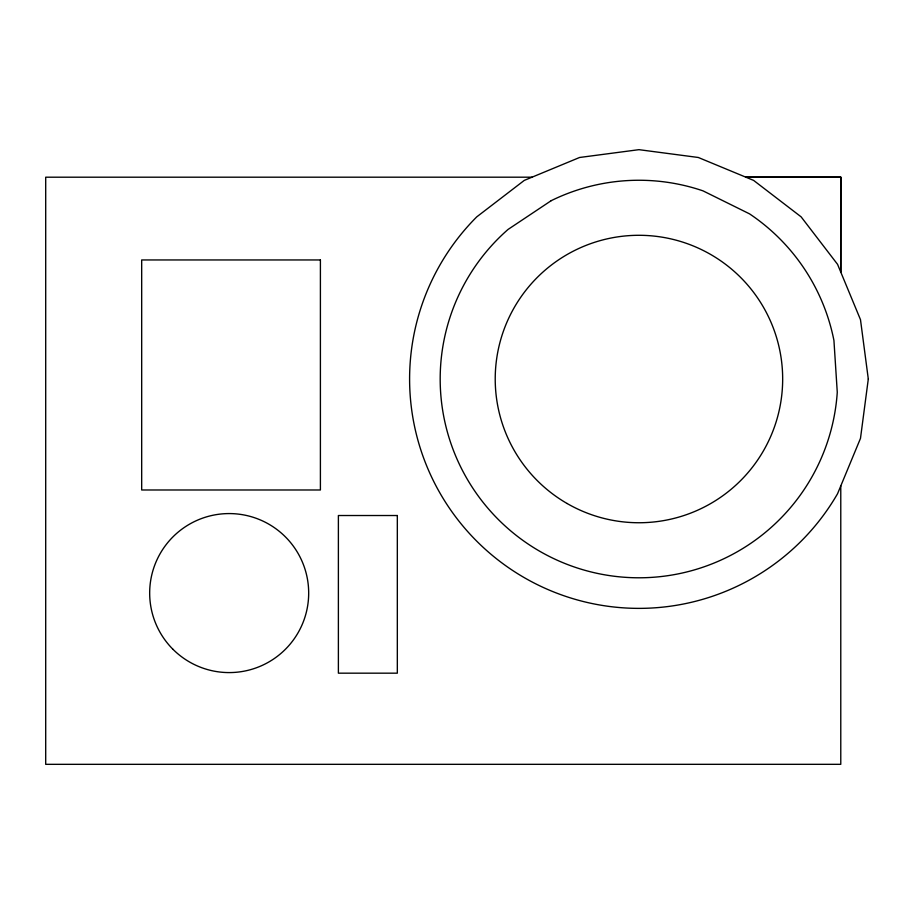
<?xml version="1.0" encoding="UTF-8"?>
<svg xmlns="http://www.w3.org/2000/svg" width="914" height="914" viewBox="0 0 914 914"><rect width="100%" height="100%" fill="white"/><g stroke="black" fill="none" stroke-linecap="round" stroke-linejoin="round"><path stroke-width="1.37" d="M840.857 177.282L840.777 272.086L840.777 177.202L745.881 177.202L840.777 177.202M532.017 177.19L45.7 177.202L45.7 764.333L840.777 764.321L840.777 485.962M868.3 379.024L860.485 438.377L837.567 493.697A229.345 229.345 0 0 1 499.33 560.979A229.345 229.345 0 0 1 476.777 216.847L524.27 180.401L579.59 157.482L638.955 149.668L698.307 157.482L753.616 180.401L801.121 216.847L837.567 264.352L860.485 319.66L868.3 379.024M551.233 200.657L508.058 229.437A198.772 198.772 0 0 0 550.834 557.197A198.772 198.772 0 0 0 837.27 392.243L833.934 340.465A198.772 198.772 0 0 0 749.56 213.876L703.049 190.877A198.772 198.772 0 0 0 551.233 200.657M320.403 259.953L141.681 259.953L141.681 489.984L320.403 489.984L320.403 259.953M397.327 515.519L338.386 515.519L338.386 673.172L397.327 673.172L397.327 515.519M172.963 649.306A79.507 79.507 0 0 0 305.973 613.66A79.507 79.507 0 0 0 208.598 516.284A79.507 79.507 0 0 0 172.963 649.306M567.08 503.488A143.727 143.727 0 0 0 782.67 379.024A143.727 143.727 0 0 0 567.08 254.549A143.727 143.727 0 0 0 567.08 503.488"/></g></svg>
